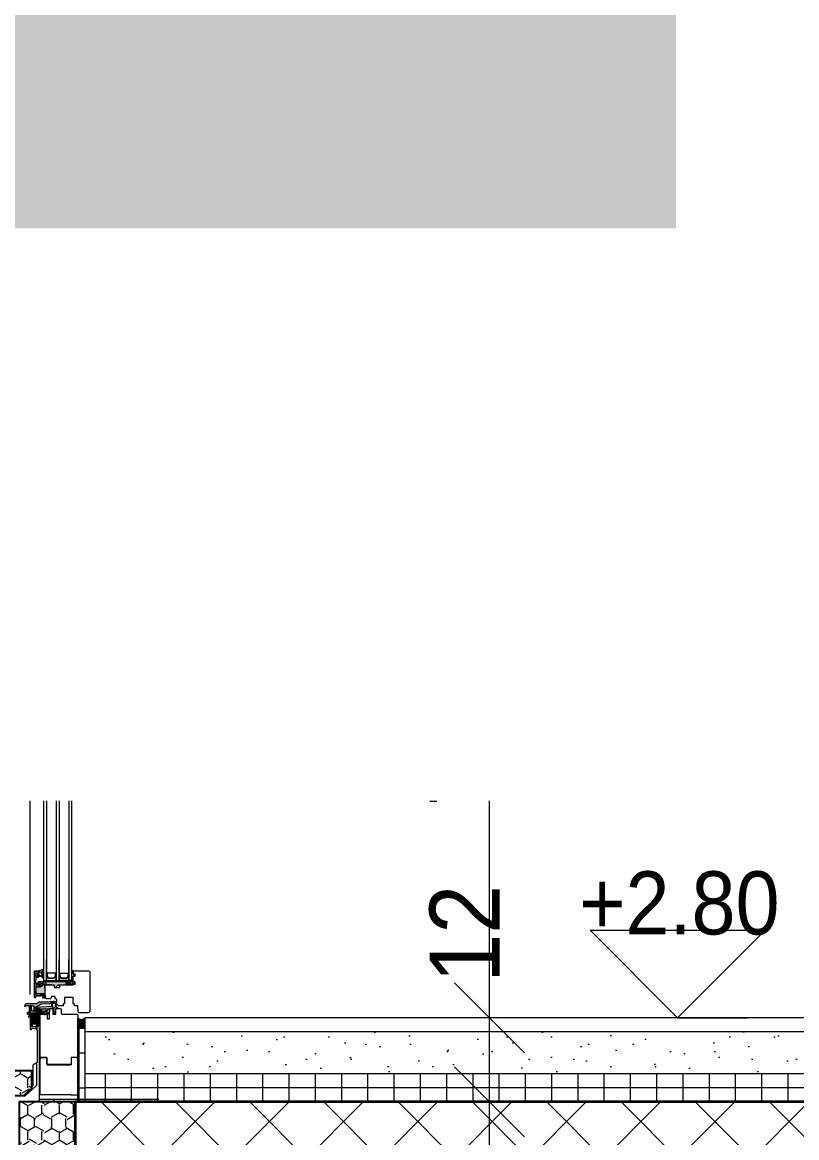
# Model space of a CAD drawing. Header units: metres. Extents: x -0.64 to 0.89, y -0.01 to 0.61.
# Drawn here: x 0.38445 to 0.40657, y 0.26042 to 0.29227 of the extents above; entities that cross this region are included whole.
import ezdxf
from ezdxf.xclip import XClip

# ---------------------------------------------------------------- set-up
doc = ezdxf.new("R2010")
doc.units = ezdxf.units.M
doc.header["$MEASUREMENT"] = 0
doc.header["$XCLIPFRAME"] = 0
doc.linetypes.add('Strichlinie', pattern=[0.0015, 0.001, -0.0005])
for name, color, linetype in [('011_Stift 1.Grau', 7, 'Continuous'), ('011_Stift 1.Grau Neu', 7, 'Continuous'), ('013 Fenster', 7, 'Continuous'), ('015 Innenwände', 7, 'Continuous'), ('015 Innenwände Bauteilschraffuren', 7, 'Continuous'), ('015 Innenwände Schichttrennlinien', 7, 'Continuous'), ('030 Bodenaufbauten', 7, 'Continuous'), ('030 Bodenaufbauten Bauteilschraffuren', 7, 'Continuous'), ('030 Bodenaufbauten Schichttrennlinien', 7, 'Continuous'), ('035 Decken Bauteilschraffuren', 7, 'Continuous'), ('035 Decken Schichttrennlinien', 7, 'Continuous'), ('120 Bemassungen Detail', 7, 'Continuous'), ('255 Plangrafiken', 7, 'Continuous'), ('255 Plangrafiken Bauteilschraffuren', 7, 'Continuous'), ('915 Layout Zeichnungen Neu', 7, 'Continuous')]:
    doc.layers.add(name, color=color, linetype=linetype)
doc.styles.add('ERSTELLTER_STIL_5', font='Arial.ttf', dxfattribs={"width": 0.9})
doc.linetypes.add('Bitumen - 1-Lag. 1_5', pattern='A,0,[6,51.6.4.1 Schutzraum1.Shx,S=1.5873e-05,R=0,X=0,Y=0],-0.002,0', length=0.002)
doc.linetypes.add('Bitumen - 1-Lag. 3cm', pattern='A,0,[5,51.6.4.1 Schutzraum1.Shx,S=7.93651e-06,R=0,X=0,Y=0],-0.001,0', length=0.001)
doc.linetypes.add('Bitumen - 2-Lag Details', pattern='A,0,[7,51.6.4.1 Schutzraum1.Shx,S=2.38095e-05,R=0,X=0,Y=0],-0.003,0', length=0.003)
pattern_1 = [(90, (-2.9707891, 0.2078478), (-0.0004330127, 0), [0.00025, -0.0005]), (90, (-2.9710056, 0.2082228), (-0.0004330127, 0), [0.00025, -0.0005]), (150, (-2.9707891, 0.2080978), (0.00021650635, 0.000375), [0.00025, -0.0005]), (150, (-2.9712221, 0.2080978), (0.00021650635, 0.000375), [0.00025, -0.0005]), (210, (-2.9707891, 0.2078478), (-0.00021650635, 0.000375), [0.00025, -0.0005]), (210, (-2.9712221, 0.2078478), (-0.00021650635, 0.000375), [0.00025, -0.0005])]
pattern_2 = [(90, (0.8045716, 0.2082478), (-0.00075, 0), [])]

# ---------------------------------------------------------------- blocks, each defined once
blk = doc.blocks.new('Zeichnung_3_2', base_point=(-2.970789, 0.207848))
at = {"layer": '011_Stift 1.Grau Neu', "linetype": 'Continuous', "lineweight": 13}
blk.add_hatch(color=7, dxfattribs=at).paths.add_polyline_path([(0.385678, 0.26487), (0.385678, 0.264791), (0.385838, 0.264791), (0.385838, 0.26487)])
h = blk.add_hatch(color=7, dxfattribs=at)
h.paths.add_polyline_path([(0.384834, 0.264136, 0.391194), (0.384811, 0.264111), (0.384812, 0.264045), (0.384831, 0.26404), (0.384838, 0.264055, 0.229375), (0.384839, 0.264081), (0.384832, 0.264097), (0.384841, 0.264111), (0.384905, 0.264111), (0.384919, 0.264113), (0.384935, 0.264117), (0.384947, 0.264109), (0.384948, 0.264076), (0.384933, 0.264071), (0.384928, 0.264062), (0.384941, 0.26404), (0.384958, 0.26404), (0.384977, 0.264073, -0.249304), (0.385001, 0.264089), (0.385217, 0.264101), (0.385233, 0.264117), (0.38525, 0.264114), (0.385304, 0.264111, -0.34827), (0.385336, 0.264091), (0.385351, 0.264061), (0.385353, 0.26405), (0.385333, 0.264053), (0.385326, 0.26404), (0.385355, 0.264022), (0.385355, 0.264001), (0.385332, 0.264013), (0.385324, 0.264002), (0.385358, 0.263969), (0.385391, 0.263969), (0.385402, 0.263982), (0.385402, 0.264092, -0.505896), (0.385425, 0.264114), (0.385442, 0.264111), (0.385472, 0.264111), (0.385463, 0.264129), (0.385437, 0.264137), (0.385424, 0.264149, -0.126927), (0.385413, 0.264232, 0.033684), (0.385417, 0.26421), (0.385429, 0.264202), (0.385437, 0.264214, -0.122199), (0.385436, 0.264297), (0.38543, 0.264309), (0.385295, 0.264269, 0.388691), (0.38528, 0.264246), (0.385296, 0.26417), (0.385291, 0.264157), (0.385276, 0.264166)])
h.paths.add_polyline_path([(0.385299, 0.264245), (0.385314, 0.26425), (0.385363, 0.264263), (0.385401, 0.264285), (0.385409, 0.264261), (0.3854, 0.26425, 0.083859), (0.385392, 0.264195, -0.121909), (0.385386, 0.264162), (0.385374, 0.264137, -0.76552), (0.385324, 0.264146), (0.385307, 0.264234)], flags=0)
at = {"layer": '013 Fenster', "linetype": 'Continuous', "lineweight": 0, "true_color": 0x2f2f2f}
blk.add_hatch(color=250, dxfattribs=at).paths.add_polyline_path([(0.386238, 0.263547), (0.386238, 0.263847, -0.458486), (0.386038, 0.263847), (0.386038, 0.263547)])
at = {"layer": '015 Innenwände Bauteilschraffuren', "linetype": 'Continuous', "lineweight": 0, "true_color": 0x000000}
h = blk.add_hatch(dxfattribs=at)
h.set_pattern_fill('Dämmstoff__Polystyrol_XP_F0', color=18, style=0, pattern_type=2)
h.set_pattern_definition(pattern_1)
h.paths.add_polyline_path([(0.380658, 0.262343), (0.380658, 0.261577), (0.384493, 0.261632), (0.384707, 0.26183), (0.384707, 0.262343)])
h = blk.add_hatch(dxfattribs=at)
h.set_pattern_fill('Dämmstoff__Polystyrol_XP_F0', color=18, style=0, pattern_type=2)
h.set_pattern_definition(pattern_1)
h.paths.add_polyline_path([(0.384358, 0.256647), (0.385958, 0.256647), (0.385958, 0.261448), (0.384358, 0.261448)])
at = {"layer": '030 Bodenaufbauten Bauteilschraffuren', "linetype": 'Continuous', "lineweight": 0, "true_color": 0x000000}
h = blk.add_hatch(dxfattribs=at)
h.set_pattern_fill('Unterlagsboden_0002', color=18, style=0, pattern_type=2)
h.set_pattern_definition([(45, (-2.9707891, 0.2098478), (-0.0006363961, 0.0006363961), [0, -0.0006, 0, -0.0009]), (110, (-2.9687891, 0.2098478), (0.00084572336, 0.00030781813), [0, -0.00044, 0, -0.00076])])
h.paths.add_polyline_path([(0.427551, 0.263448), (0.386238, 0.263448), (0.386238, 0.262248), (0.427551, 0.262248)])
h = blk.add_hatch(dxfattribs=at)
h.set_pattern_fill('Dämmstoff__allgemein_ver_32', color=18, style=0, pattern_type=2)
h.set_pattern_definition(pattern_2)
h.paths.add_polyline_path([(0.427551, 0.262248), (0.386238, 0.262248), (0.386238, 0.261848), (0.427551, 0.261848)])
h = blk.add_hatch(dxfattribs=at)
h.set_pattern_fill('Dämmstoff__allgemein_ver_32', color=18, style=0, pattern_type=2)
h.set_pattern_definition(pattern_2)
h.paths.add_polyline_path([(0.427551, 0.261848), (0.386238, 0.261848), (0.386558, 0.261448), (0.427551, 0.261448)])
at = {"layer": '035 Decken Bauteilschraffuren', "linetype": 'Continuous', "lineweight": 0, "true_color": 0x000000}
h = blk.add_hatch(dxfattribs=at)
h.set_pattern_fill('Beton_0002', color=18, style=0, pattern_type=2)
h.set_pattern_definition([(45, (-2.9707891, 0.2078478), (-0.0010606602, 0.0010606602), []), (135, (-2.9707891, 0.2078478), (0.0010606602, 0.0010606602), [])])
h.paths.add_polyline_path([(0.385958, 0.261443), (0.385958, 0.257047), (0.385958, 0.256647), (0.386558, 0.256647), (0.427551, 0.256648), (0.427551, 0.261447)])
at = {"layer": '255 Plangrafiken Bauteilschraffuren', "linetype": 'Continuous', "lineweight": 13}
h = blk.add_hatch(dxfattribs=at)
h.set_pattern_fill('Dämmung_H_1_mm_0002', style=0, pattern_type=2)
h.set_pattern_definition([(0, (-2.9707891, 0.2078478), (0, 0.001), [])])
h.paths.add_polyline_path([(0.386038, 0.263547), (0.386038, 0.261448), (0.386238, 0.261448), (0.386238, 0.263547)])
at = {"layer": '915 Layout Zeichnungen Neu', "linetype": 'Continuous', "lineweight": 13, "true_color": 0x9f9f9f}
for points in [[(0.384831, 0.264749), (0.384834, 0.264775), (0.384978, 0.264779), (0.384982, 0.264753), (0.385028, 0.264772, 0.767327), (0.385017, 0.264811), (0.384902, 0.264811), (0.384898, 0.264837), (0.384878, 0.264841), (0.384874, 0.264815), (0.384832, 0.264811), (0.384828, 0.265015), (0.38487, 0.265019), (0.384874, 0.264993), (0.384894, 0.264989), (0.384898, 0.265015), (0.384918, 0.265019, 0.414214), (0.384938, 0.265039), (0.384938, 0.265059), (0.384929, 0.26507), (0.384918, 0.265067), (0.384918, 0.265047), (0.384832, 0.265043), (0.384828, 0.265161), (0.384914, 0.265165), (0.384918, 0.265135), (0.384929, 0.265132), (0.384937, 0.26514), (0.384938, 0.265187), (0.384802, 0.265191), (0.384798, 0.264421), (0.384808, 0.264411), (0.38482, 0.264411), (0.384824, 0.264459), (0.384976, 0.264463), (0.385044, 0.264467), (0.384988, 0.264508), (0.384982, 0.264493), (0.384838, 0.264489), (0.384834, 0.264515), (0.384828, 0.264745)], [(0.385398, 0.264715), (0.385474, 0.264791), (0.385878, 0.264791), (0.385878, 0.264821), (0.385954, 0.264821), (0.385941, 0.264871), (0.384898, 0.264871), (0.384898, 0.264856), (0.38504, 0.264831), (0.38504, 0.264768), (0.384958, 0.264721), (0.384838, 0.264721), (0.384838, 0.264541), (0.385098, 0.264541), (0.385098, 0.264601), (0.385088, 0.264801), (0.385288, 0.264801), (0.385288, 0.264791), (0.385358, 0.264791), (0.385358, 0.264765), (0.385358, 0.264753), (0.385358, 0.264741), (0.385358, 0.264715)], [(0.384958, 0.264721), (0.385005, 0.264748), (0.38498, 0.264748), (0.38498, 0.264772), (0.38495, 0.264772), (0.3849, 0.264744), (0.3849, 0.264721)], [(0.38504, 0.264468), (0.38504, 0.264451), (0.385069, 0.264451), (0.385069, 0.264433), (0.38504, 0.264433), (0.38504, 0.264408), (0.3851, 0.264408), (0.3851, 0.264506), (0.38504, 0.264541), (0.3849, 0.264541), (0.38498, 0.264532), (0.38498, 0.264503)], [(0.384519, 0.264215), (0.384514, 0.264175), (0.384546, 0.264171), (0.38455, 0.264189), (0.384566, 0.2642), (0.384642, 0.264201), (0.384646, 0.264), (0.384612, 0.263996, 0.414214), (0.384584, 0.263968), (0.384584, 0.263955), (0.384602, 0.263944), (0.384608, 0.263968), (0.384642, 0.263972), (0.384646, 0.263907), (0.384636, 0.263897), (0.384624, 0.263897), (0.38462, 0.263871), (0.384636, 0.263867, 0.414214), (0.384676, 0.263907), (0.384676, 0.264175), (0.384684, 0.264186), (0.384776, 0.264185), (0.38478, 0.264039), (0.384806, 0.264035), (0.38481, 0.264118, -0.267949), (0.38483, 0.264153), (0.384987, 0.264243), (0.385006, 0.264249), (0.385235, 0.264257), (0.385361, 0.26429), (0.385364, 0.264307), (0.385327, 0.26431), (0.385317, 0.264301), (0.385303, 0.264308), (0.38529, 0.2643), (0.385277, 0.264307), (0.385264, 0.264299), (0.38525, 0.264306), (0.385237, 0.264298), (0.385224, 0.264305), (0.385211, 0.264297), (0.385197, 0.264304), (0.385184, 0.264296), (0.38517, 0.264303), (0.385157, 0.264295), (0.385144, 0.264302), (0.385131, 0.264294), (0.385117, 0.264301), (0.385104, 0.264293), (0.385091, 0.2643), (0.385077, 0.264292), (0.385064, 0.2643), (0.385051, 0.264291), (0.385037, 0.264299), (0.385024, 0.26429), (0.385011, 0.264298), (0.384998, 0.26429), (0.384984, 0.264297), (0.384971, 0.264289), (0.384957, 0.264296), (0.384922, 0.264296), (0.384865, 0.264242), (0.384567, 0.264241)], [(0.384678, 0.264185), (0.384678, 0.263515), (0.38471, 0.263511), (0.384714, 0.263545), (0.384838, 0.263549), (0.384842, 0.263515), (0.384874, 0.263511), (0.384878, 0.263645), (0.384868, 0.263655), (0.384846, 0.263655), (0.384842, 0.263589), (0.384718, 0.263585), (0.384714, 0.263991), (0.384838, 0.263995), (0.384842, 0.263919), (0.384868, 0.263915), (0.384878, 0.263925), (0.384878, 0.264071), (0.384944, 0.264075), (0.384948, 0.264105), (0.384872, 0.264111, 0.414214), (0.384842, 0.264081), (0.384842, 0.264035), (0.384718, 0.264031), (0.384714, 0.264185)], [(0.38488, 0.263785), (0.384958, 0.263785), (0.384958, 0.263941), (0.384968, 0.263951), (0.385001, 0.263951), (0.385001, 0.264027), (0.384997, 0.264042), (0.384988, 0.264035), (0.384976, 0.264033), (0.384966, 0.264031), (0.384956, 0.264028), (0.384945, 0.264022), (0.384934, 0.264016), (0.384924, 0.26401), (0.384915, 0.264002), (0.384883, 0.26397)], [(0.38488, 0.263963), (0.384913, 0.264), (0.384922, 0.264008), (0.384931, 0.264015), (0.384942, 0.264021), (0.384953, 0.264026), (0.384901, 0.264027, 0.406484), (0.384881, 0.264008)], [(0.384736, 0.263955), (0.384736, 0.263785), (0.384842, 0.263785), (0.384842, 0.263955), (0.384832, 0.263965), (0.384746, 0.263965)], [(0.384842, 0.263694), (0.384842, 0.263785), (0.384736, 0.263785), (0.384736, 0.263694)], [(0.384842, 0.263885), (0.384848, 0.263919)], [(0.384842, 0.263785), (0.384848, 0.263885)], [(0.38488, 0.263785), (0.384842, 0.263785), (0.384842, 0.263685), (0.38488, 0.263685)], [(0.38488, 0.263885), (0.384848, 0.263885), (0.384848, 0.263785), (0.38488, 0.263785)], [(0.384958, 0.263785), (0.38488, 0.263785), (0.38488, 0.26361), (0.384886, 0.263601), (0.384924, 0.263601), (0.384924, 0.263621), (0.384958, 0.263621)], [(0.384832, 0.263671), (0.384842, 0.263681), (0.384842, 0.263694), (0.384736, 0.263694), (0.384736, 0.263681), (0.384746, 0.263671)]]:
    blk.add_hatch(color=253, dxfattribs=at).paths.add_polyline_path(points)
h = blk.add_hatch(color=253, dxfattribs=at)
h.paths.add_polyline_path([(0.384834, 0.264136, 0.391194), (0.384811, 0.264111), (0.384812, 0.264045), (0.384831, 0.26404), (0.384838, 0.264055, 0.229375), (0.384839, 0.264081), (0.384832, 0.264097), (0.384841, 0.264111), (0.384905, 0.264111), (0.384919, 0.264113), (0.384935, 0.264117), (0.384947, 0.264109), (0.384948, 0.264076), (0.384933, 0.264071), (0.384928, 0.264062), (0.384941, 0.26404), (0.384958, 0.26404), (0.384977, 0.264073, -0.249304), (0.385001, 0.264089), (0.385217, 0.264101), (0.385233, 0.264117), (0.38525, 0.264114), (0.385304, 0.264111, -0.34827), (0.385336, 0.264091), (0.385351, 0.264061), (0.385353, 0.26405), (0.385333, 0.264053), (0.385326, 0.26404), (0.385355, 0.264022), (0.385355, 0.264001), (0.385332, 0.264013), (0.385324, 0.264002), (0.385358, 0.263969), (0.385391, 0.263969), (0.385402, 0.263982), (0.385402, 0.264092, -0.505896), (0.385425, 0.264114), (0.385442, 0.264111), (0.385472, 0.264111), (0.385463, 0.264129), (0.385437, 0.264137), (0.385424, 0.264149, -0.126927), (0.385413, 0.264232, 0.033684), (0.385417, 0.26421), (0.385429, 0.264202), (0.385437, 0.264214, -0.122199), (0.385436, 0.264297), (0.38543, 0.264309), (0.385295, 0.264269, 0.388691), (0.38528, 0.264246), (0.385296, 0.26417), (0.385291, 0.264157), (0.385276, 0.264166)])
h.paths.add_polyline_path([(0.385299, 0.264245), (0.385314, 0.26425), (0.385363, 0.264263), (0.385401, 0.264285), (0.385409, 0.264261), (0.3854, 0.26425, 0.083859), (0.385392, 0.264195, -0.121909), (0.385386, 0.264162), (0.385374, 0.264137, -0.76552), (0.385324, 0.264146), (0.385307, 0.264234)], flags=0)
at = {"layer": '011_Stift 1.Grau', "color": 151, "linetype": 'Bitumen - 1-Lag. 1_5', "lineweight": 13, "ltscale": 1000, "flags": 128}
blk.add_lwpolyline([(0.384872, 0.263492), (0.384872, 0.262574), (0.384751, 0.262492), (0.384751, 0.261892)], dxfattribs=at)
at = {"layer": '011_Stift 1.Grau', "color": 7, "linetype": 'Bitumen - 1-Lag. 3cm', "lineweight": 13, "ltscale": 1000, "flags": 128}
for points in [[(0.38493, 0.26355), (0.38493, 0.261488)], [(0.386068, 0.26355), (0.386068, 0.261474)], [(0.384958, 0.261523), (0.388347, 0.261527)]]:
    blk.add_lwpolyline(points, dxfattribs=at)
at = {"layer": '011_Stift 1.Grau', "color": 7, "linetype": 'Bitumen - 2-Lag Details', "lineweight": 13, "ltscale": 1000, "flags": 128}
blk.add_lwpolyline([(0.384854, 0.26253), (0.384854, 0.261912), (0.38452, 0.261607), (0.34995, 0.261113), (0.316703, 0.261611), (0.316723, 0.262546)], dxfattribs=at)
at = {"layer": '011_Stift 1.Grau Neu', "color": 7, "linetype": 'Continuous', "lineweight": 13, "ltscale": 1000}
for p, q in [((0.384955, 0.264027), (0.384901, 0.264027)), ((0.385212, 0.264098), (0.385132, 0.264094)), ((0.385132, 0.264096), (0.385132, 0.264094)), ((0.385212, 0.2641), (0.385212, 0.264098)), ((0.384736, 0.263954), (0.384736, 0.263955)), ((0.384736, 0.263954), (0.384736, 0.263932)), ((0.384736, 0.263921), (0.384736, 0.263932)), ((0.384736, 0.263924), (0.384736, 0.263921)), ((0.384736, 0.263921), (0.384736, 0.263681)), ((0.384746, 0.263965), (0.384832, 0.263965)), ((0.384842, 0.263955), (0.384842, 0.263954)), ((0.384842, 0.263932), (0.384842, 0.263954)), ((0.384842, 0.263932), (0.384842, 0.263924)), ((0.384842, 0.263925), (0.384848, 0.263919)), ((0.384842, 0.263681), (0.384842, 0.263921)), ((0.384848, 0.263885), (0.384842, 0.263885)), ((0.384848, 0.263785), (0.384842, 0.263785)), ((0.384848, 0.263785), (0.384848, 0.263919)), ((0.38488, 0.263885), (0.384848, 0.263885)), ((0.38488, 0.263963), (0.384881, 0.264007)), ((0.384883, 0.26397), (0.384895, 0.263981)), ((0.384888, 0.263975), (0.384883, 0.26397)), ((0.384895, 0.263981), (0.384913, 0.264)), ((0.384842, 0.263694), (0.384736, 0.263694)), ((0.38488, 0.263685), (0.384842, 0.263685))]:
    blk.add_line(p, q, dxfattribs=at)
at = {"layer": '011_Stift 1.Grau Neu', "color": 7, "linetype": 'Strichlinie', "lineweight": 13, "ltscale": 1000}
for p, q in [((0.385157, 0.264056), (0.385001, 0.264029)), ((0.385138, 0.263951), (0.385138, 0.264029)), ((0.385053, 0.263951), (0.385045, 0.263997))]:
    blk.add_line(p, q, dxfattribs=at)
at = {"layer": '011_Stift 1.Grau Neu', "color": 7, "linetype": 'Continuous', "lineweight": 13, "ltscale": 1000, "flags": 128}
for points in [[(0.385058, 0.265511), (0.385058, 0.264911), (0.385138, 0.264911), (0.385138, 0.265511)], [(0.385418, 0.265511), (0.385418, 0.264911), (0.385498, 0.264911), (0.385498, 0.265511)], [(0.385858, 0.265511), (0.385858, 0.264911), (0.385778, 0.264911), (0.385778, 0.265511)], [(0.3849, 0.264721), (0.3849, 0.264744), (0.38495, 0.264772), (0.38498, 0.264772), (0.38498, 0.264748), (0.385005, 0.264748)], [(0.38504, 0.264541), (0.3851, 0.264506), (0.3851, 0.264408), (0.38504, 0.264408), (0.38504, 0.264433), (0.385069, 0.264433), (0.385069, 0.264451), (0.38504, 0.264451), (0.38504, 0.264468), (0.38498, 0.264503), (0.38498, 0.264532), (0.3849, 0.264532)], [(0.38498, 0.264034), (0.384969, 0.264032), (0.384959, 0.264029), (0.384947, 0.264024), (0.384936, 0.264018), (0.384926, 0.264011), (0.384917, 0.264004)], [(0.385001, 0.264054), (0.384998, 0.264044), (0.384991, 0.264036)], [(0.385223, 0.263969), (0.385232, 0.26409)], [(0.38488, 0.263963), (0.38488, 0.26361), (0.384886, 0.263601), (0.384924, 0.263601), (0.384924, 0.263621), (0.384958, 0.263621), (0.384958, 0.263785), (0.384958, 0.263941), (0.384968, 0.263951), (0.384981, 0.263951), (0.385001, 0.263951)], [(0.385158, 0.261648), (0.384958, 0.261648), (0.384958, 0.262671), (0.384998, 0.262711), (0.385148, 0.262711), (0.385148, 0.262501)], [(0.385158, 0.262501), (0.385838, 0.262501)], [(0.385838, 0.261648), (0.386038, 0.261648), (0.386038, 0.262671), (0.385998, 0.262711), (0.385848, 0.262711), (0.385848, 0.262501), (0.385838, 0.262501)], [(0.385838, 0.261648), (0.385158, 0.261648)]]:
    blk.add_lwpolyline(points, dxfattribs=at)
for points in [[(0.384831, 0.264749), (0.384828, 0.264523), (0.384834, 0.264493), (0.384978, 0.264489), (0.384982, 0.264505), (0.385046, 0.264474), (0.384984, 0.264467), (0.384828, 0.264463), (0.384824, 0.264415), (0.384808, 0.264411), (0.384798, 0.264421), (0.384798, 0.265187), (0.384934, 0.265191), (0.384938, 0.265143), (0.384929, 0.265132), (0.384918, 0.265135), (0.384918, 0.265161), (0.384832, 0.265165), (0.384828, 0.265047), (0.384914, 0.265043), (0.384918, 0.265067), (0.384929, 0.26507), (0.384937, 0.265062), (0.384938, 0.265039, -0.414214), (0.384918, 0.265019), (0.384902, 0.265019), (0.384898, 0.264993), (0.384878, 0.264989), (0.384874, 0.265015), (0.384832, 0.265019), (0.384828, 0.264815), (0.38487, 0.264811), (0.384874, 0.264837), (0.384894, 0.264841), (0.384898, 0.264815), (0.385017, 0.264811, -0.767327), (0.385028, 0.264772), (0.384988, 0.26475), (0.384982, 0.264775), (0.384838, 0.264779), (0.384834, 0.264753)], [(0.385016, 0.265, 0.815037), (0.385055, 0.265002, 0.044548), (0.385058, 0.265038), (0.385057, 0.265068), (0.385041, 0.265068), (0.385036, 0.26501, 0.130359), (0.385018, 0.265059), (0.385022, 0.265076, 0.158309), (0.385046, 0.265101, 0.11213), (0.385058, 0.265152), (0.385058, 0.265207), (0.385042, 0.265207, -0.247245), (0.385023, 0.265164, 0.276719), (0.385037, 0.265186), (0.385041, 0.2652), (0.385034, 0.265212, 0.12168), (0.38494, 0.265192), (0.384938, 0.265153), (0.384941, 0.265142), (0.384936, 0.265133), (0.384915, 0.265133), (0.384904, 0.265143, 0.198438), (0.384876, 0.265106), (0.384876, 0.265096, 0.198438), (0.384904, 0.26506), (0.384915, 0.265069), (0.384933, 0.265069), (0.384941, 0.26506), (0.384936, 0.265019, 0.262637), (0.384966, 0.265031), (0.384978, 0.265062, -0.110523)], [(0.384928, 0.265105, 0.181524), (0.384902, 0.265117, 0.333333), (0.384894, 0.265089, 0.181524), (0.384928, 0.265097)], [(0.385025, 0.265109), (0.385029, 0.265124, 0.640157), (0.385011, 0.265136), (0.385005, 0.265146), (0.38501, 0.265156), (0.384995, 0.265169, 0.387549), (0.384985, 0.265113, 0.155945), (0.385, 0.2651, 0.390544)], [(0.386378, 0.264041, -0.414214), (0.386328, 0.263991), (0.386071, 0.263991, -0.41166), (0.386041, 0.264021), (0.386038, 0.264191), (0.385941, 0.264191), (0.385941, 0.264241), (0.385911, 0.264241), (0.385901, 0.264251), (0.385901, 0.264427), (0.385798, 0.264427), (0.385778, 0.264447), (0.385758, 0.264427), (0.385655, 0.264427), (0.385655, 0.264251), (0.385645, 0.264241), (0.385615, 0.264241), (0.385615, 0.264191), (0.385479, 0.264191, -0.41166), (0.385439, 0.264231), (0.385438, 0.264351, 0.41166), (0.385398, 0.264391), (0.385382, 0.264451), (0.38528, 0.264451), (0.38526, 0.264398), (0.385251, 0.264391), (0.385138, 0.264391, -0.414213), (0.385098, 0.264431), (0.385098, 0.264771), (0.385118, 0.264791), (0.385338, 0.264791, -0.414214), (0.385358, 0.264771), (0.385358, 0.264711), (0.385518, 0.264711), (0.385518, 0.264771, -0.414214), (0.385538, 0.264791), (0.385898, 0.264791), (0.385898, 0.264811), (0.385958, 0.264811), (0.385958, 0.264871), (0.385899, 0.264871), (0.3859, 0.265031), (0.385958, 0.265031), (0.385958, 0.265091), (0.385901, 0.265091), (0.385901, 0.265174), (0.385918, 0.265191), (0.385958, 0.265191), (0.386341, 0.265191, -0.339454), (0.386378, 0.265143)], [(0.384675, 0.264177), (0.384684, 0.264186), (0.384776, 0.264185), (0.38478, 0.264039), (0.384806, 0.264035), (0.38481, 0.264118, -0.267949), (0.38483, 0.264153), (0.384987, 0.264243), (0.385006, 0.264249), (0.385235, 0.264257), (0.385361, 0.26429), (0.385364, 0.264307), (0.385327, 0.26431), (0.385317, 0.264301), (0.385303, 0.264308), (0.38529, 0.2643), (0.385277, 0.264307), (0.385264, 0.264299), (0.38525, 0.264306), (0.385237, 0.264298), (0.385224, 0.264305), (0.385211, 0.264297), (0.385197, 0.264304), (0.385184, 0.264296), (0.38517, 0.264303), (0.385157, 0.264295), (0.385144, 0.264302), (0.385131, 0.264294), (0.385117, 0.264301), (0.385104, 0.264293), (0.385091, 0.2643), (0.385077, 0.264292), (0.385064, 0.2643), (0.385051, 0.264291), (0.385037, 0.264299), (0.385024, 0.26429), (0.385011, 0.264298), (0.384998, 0.26429), (0.384984, 0.264297), (0.384971, 0.264289), (0.384957, 0.264296), (0.384922, 0.264296), (0.384865, 0.264242), (0.384567, 0.264241), (0.384519, 0.264215), (0.384514, 0.264175), (0.384546, 0.264171), (0.38455, 0.264189), (0.384566, 0.2642), (0.384642, 0.264201), (0.384646, 0.264), (0.384612, 0.263996, 0.414214), (0.384584, 0.263968), (0.384584, 0.263955), (0.384602, 0.263944), (0.384608, 0.263968), (0.384642, 0.263972), (0.384646, 0.263939), (0.384646, 0.263907), (0.384636, 0.263897), (0.384624, 0.263897), (0.38462, 0.263871), (0.384636, 0.263867, 0.414214), (0.384676, 0.263907), (0.384676, 0.264175)], [(0.384678, 0.264185), (0.384678, 0.263515), (0.38471, 0.263511), (0.384714, 0.263545), (0.384838, 0.263549), (0.384842, 0.263515), (0.384874, 0.263511), (0.384878, 0.263645), (0.384868, 0.263655), (0.384846, 0.263655), (0.384842, 0.263589), (0.384718, 0.263585), (0.384714, 0.263991), (0.384838, 0.263995), (0.384842, 0.263919), (0.384868, 0.263915), (0.384878, 0.263925), (0.384878, 0.264071), (0.384944, 0.264075), (0.384948, 0.264105), (0.384872, 0.264111, 0.414214), (0.384842, 0.264081), (0.384842, 0.264035), (0.384718, 0.264031), (0.384714, 0.264185)], [(0.38525, 0.264114), (0.385304, 0.264111, -0.34827), (0.385336, 0.264091), (0.385351, 0.264061), (0.385353, 0.26405), (0.385333, 0.264053), (0.385326, 0.26404), (0.385355, 0.264022), (0.385355, 0.264001), (0.385332, 0.264013), (0.385324, 0.264002), (0.385358, 0.263969), (0.385391, 0.263969), (0.385402, 0.263982), (0.385402, 0.264092, -0.505896), (0.385425, 0.264114), (0.385442, 0.264111), (0.385472, 0.264111), (0.385463, 0.264129), (0.385437, 0.264137), (0.385424, 0.264149, -0.126927), (0.385413, 0.264232, 0.033684), (0.385417, 0.26421), (0.385429, 0.264202), (0.385437, 0.264214, -0.122199), (0.385436, 0.264297), (0.38543, 0.264309), (0.385295, 0.264269, 0.388691), (0.38528, 0.264246), (0.385296, 0.26417), (0.385291, 0.264157), (0.385276, 0.264166), (0.384834, 0.264136, 0.391194), (0.384811, 0.264111), (0.384812, 0.264045), (0.384831, 0.26404), (0.384838, 0.264055, 0.229375), (0.384839, 0.264081), (0.384832, 0.264097), (0.384841, 0.264111), (0.384905, 0.264111), (0.384919, 0.264113), (0.384935, 0.264117), (0.384947, 0.264109), (0.384948, 0.264076), (0.384933, 0.264071), (0.384928, 0.264062), (0.384941, 0.26404), (0.384958, 0.26404), (0.384977, 0.264073, -0.249304), (0.385001, 0.264089), (0.385217, 0.264101), (0.385233, 0.264117)], [(0.384958, 0.262761), (0.384958, 0.263931), (0.384978, 0.263951), (0.385078, 0.263951), (0.385098, 0.263931), (0.385118, 0.263951), (0.385148, 0.263951), (0.385158, 0.263941), (0.385158, 0.263821), (0.385228, 0.263821), (0.385228, 0.263951), (0.385233, 0.264091, -0.41166), (0.385253, 0.264111), (0.385302, 0.264111, -0.414214), (0.385322, 0.264091), (0.385322, 0.263951), (0.385402, 0.263951), (0.385402, 0.264091, -0.414214), (0.385422, 0.264111), (0.385527, 0.264111, -0.411594), (0.385557, 0.264081), (0.385558, 0.263991, 0.411596), (0.385598, 0.263951), (0.386008, 0.263951, -0.414214), (0.386038, 0.263921), (0.386038, 0.262761, -0.414214), (0.385988, 0.262711), (0.385846, 0.262711), (0.385846, 0.262531), (0.385826, 0.262511), (0.38517, 0.262511), (0.38515, 0.262531), (0.38515, 0.262711), (0.385008, 0.262711, -0.414214)], [(0.385392, 0.264195, -0.121909), (0.385386, 0.264162), (0.385374, 0.264137, -0.76552), (0.385324, 0.264146), (0.385307, 0.264234), (0.385299, 0.264245), (0.385314, 0.26425), (0.385363, 0.264263), (0.385401, 0.264285), (0.385409, 0.264261), (0.3854, 0.26425, 0.083859)]]:
    blk.add_lwpolyline(points, format="xyb", close=True, dxfattribs=at)
for points in [[(0.385398, 0.265121), (0.385398, 0.265021), (0.385358, 0.264981), (0.385198, 0.264981), (0.385158, 0.265021), (0.385158, 0.265121), (0.385138, 0.265121), (0.385138, 0.264911), (0.385418, 0.264911), (0.385418, 0.265121)], [(0.385398, 0.265121), (0.385158, 0.265121), (0.385158, 0.265021), (0.385198, 0.264981), (0.385358, 0.264981), (0.385398, 0.265021)], [(0.385518, 0.265121), (0.385518, 0.265021), (0.385558, 0.264981), (0.385718, 0.264981), (0.385758, 0.265021), (0.385758, 0.265121), (0.385778, 0.265121), (0.385778, 0.264911), (0.385498, 0.264911), (0.385498, 0.265121)], [(0.385518, 0.265121), (0.385758, 0.265121), (0.385758, 0.265021), (0.385718, 0.264981), (0.385558, 0.264981), (0.385518, 0.265021)], [(0.385863, 0.265041), (0.385863, 0.265059), (0.385863, 0.265076), (0.385863, 0.265093), (0.385863, 0.265111), (0.385863, 0.265128), (0.385863, 0.265145), (0.385863, 0.265163), (0.385863, 0.26518), (0.385862, 0.265191), (0.385858, 0.265212), (0.385879, 0.265201), (0.385903, 0.265195), (0.385899, 0.265183), (0.385898, 0.265094), (0.385909, 0.265089), (0.385923, 0.265089), (0.385936, 0.26509), (0.385943, 0.265082), (0.385948, 0.265071), (0.385948, 0.265058), (0.385939, 0.265041), (0.385923, 0.265031), (0.385914, 0.265043), (0.385902, 0.265047), (0.385898, 0.265013), (0.385881, 0.265006), (0.385861, 0.265026)], [(0.385398, 0.264715), (0.385474, 0.264791), (0.385878, 0.264791), (0.385878, 0.264821), (0.385954, 0.264821), (0.385941, 0.264871), (0.384898, 0.264871), (0.384898, 0.264856), (0.38504, 0.264831), (0.38504, 0.264768), (0.384958, 0.264721), (0.384838, 0.264721), (0.384838, 0.264541), (0.385098, 0.264541), (0.385098, 0.264601), (0.385088, 0.264801), (0.385288, 0.264801), (0.385288, 0.264791), (0.385358, 0.264791), (0.385358, 0.264765), (0.385358, 0.264753), (0.385358, 0.264741), (0.385358, 0.264715)], [(0.385878, 0.264911), (0.385878, 0.264791), (0.385838, 0.264791), (0.385838, 0.26487), (0.385118, 0.26487), (0.385118, 0.264791), (0.385078, 0.264791), (0.385078, 0.264911)], [(0.385223, 0.26409), (0.385212, 0.2641), (0.385001, 0.264089), (0.385001, 0.263951), (0.385173, 0.263951), (0.385223, 0.263969), (0.385223, 0.26409)], [(0.385016, 0.263951), (0.385016, 0.263981), (0.385076, 0.263981), (0.385076, 0.263951)], [(0.385126, 0.263951), (0.385126, 0.264001), (0.385186, 0.264001), (0.385186, 0.263956), (0.385173, 0.263951)], [(0.384736, 0.263587), (0.384736, 0.263681), (0.384746, 0.263671), (0.384832, 0.263671), (0.384842, 0.263681), (0.384842, 0.263587)]]:
    blk.add_lwpolyline(points, close=True, dxfattribs=at)
at = {"layer": '011_Stift 1.Grau Neu', "color": 7, "linetype": 'Strichlinie', "lineweight": 13, "ltscale": 1000, "flags": 128}
blk.add_lwpolyline([(0.38515, 0.264097), (0.385157, 0.264056), (0.385138, 0.264029), (0.385087, 0.264004), (0.385045, 0.263997), (0.385001, 0.264027), (0.384997, 0.264042)], dxfattribs=at)
at = {"layer": '011_Stift 1.Grau Neu', "color": 7, "linetype": 'Continuous', "lineweight": 13, "ltscale": 1000}
for centre, radius, start, end in [((0.384901, 0.264007), 0.00002, 90, 179), ((0.384746, 0.263955), 0.00001, 90, 180), ((0.384832, 0.263955), 0.00001, 0, 90), ((0.38489, 0.263963), 0.00001, 135, 180)]:
    blk.add_arc(centre, radius, start, end, dxfattribs=at)
blk.add_point((0.384842, 0.263924), dxfattribs=at)
at = {"layer": '013 Fenster', "color": 7, "linetype": 'Continuous', "lineweight": 13, "ltscale": 1000, "flags": 128}
blk.add_lwpolyline([(0.386238, 0.263547), (0.386038, 0.263547), (0.386038, 0.263847, 0.458486), (0.386238, 0.263847)], format="xyb", close=True, dxfattribs=at)
at = {"layer": '015 Innenwände', "color": 7, "linetype": 'Continuous', "lineweight": 25, "ltscale": 1000, "flags": 128}
for points in [[(0.380658, 0.262343), (0.384707, 0.262343), (0.384707, 0.26183), (0.384493, 0.261632), (0.380658, 0.261577)], [(0.384358, 0.256647), (0.385958, 0.256647), (0.385958, 0.261448), (0.384358, 0.261448)]]:
    blk.add_lwpolyline(points, close=True, dxfattribs=at)
at = {"layer": '015 Innenwände Schichttrennlinien', "color": 7, "linetype": 'Continuous', "lineweight": 35, "ltscale": 1000}
blk.add_line((0.385958, 0.261448), (0.385958, 0.256647), dxfattribs=at)
at = {"layer": '030 Bodenaufbauten', "color": 7, "linetype": 'Continuous', "lineweight": 20, "ltscale": 1000}
blk.add_line((0.427551, 0.263848), (0.386238, 0.263848), dxfattribs=at)
at = {"layer": '030 Bodenaufbauten Schichttrennlinien', "color": 7, "linetype": 'Continuous', "lineweight": 13, "ltscale": 1000}
for p, q in [((0.427551, 0.263448), (0.386238, 0.263448)), ((0.427551, 0.262248), (0.386238, 0.262248)), ((0.427551, 0.261848), (0.386238, 0.261848))]:
    blk.add_line(p, q, dxfattribs=at)
at = {"layer": '035 Decken Schichttrennlinien', "color": 7, "linetype": 'Continuous', "lineweight": 35, "ltscale": 1000, "flags": 128}
blk.add_lwpolyline([(0.427551, 0.261448), (0.385958, 0.261448)], dxfattribs=at)
at = {"layer": '120 Bemassungen Detail', "color": 7, "linetype": 'Continuous', "lineweight": 13, "ltscale": 1000}
for p, q in [((0.397794, 0.263848), (0.397794, 0.270043)), ((0.403164, 0.263848), (0.400664, 0.266348)), ((0.400664, 0.266348), (0.405664, 0.266348)), ((0.405664, 0.266348), (0.403164, 0.263848)), ((0.396794, 0.264848), (0.398794, 0.262848)), ((0.399794, 0.263848), (0.395919, 0.263848)), ((0.397794, 0.261448), (0.397794, 0.263848)), ((0.403164, 0.263848), (0.401289, 0.263848)), ((0.403164, 0.263848), (0.405164, 0.263848)), ((0.396794, 0.262448), (0.398794, 0.260448)), ((0.399669, 0.261448), (0.395794, 0.261448)), ((0.397794, 0.256647), (0.397794, 0.261448))]:
    blk.add_line(p, q, dxfattribs=at)
at = {"layer": '255 Plangrafiken', "color": 7, "linetype": 'Continuous', "lineweight": 13, "ltscale": 1000, "flags": 128}
blk.add_lwpolyline([(0.386038, 0.263547), (0.386238, 0.263547), (0.386238, 0.261448), (0.386038, 0.261448)], close=True, dxfattribs=at)
at = {"layer": '915 Layout Zeichnungen Neu', "color": 253, "linetype": 'Continuous', "lineweight": 13, "ltscale": 1000, "true_color": 0x9f9f9f}
blk.add_line((0.384678, 0.264511), (0.384678, 0.270043), dxfattribs=at)
at = {"layer": '915 Layout Zeichnungen Neu', "color": 7, "linetype": 'Continuous', "lineweight": 13, "ltscale": 1000, "flags": 128}
for points in [[(0.385058, 0.270043), (0.385058, 0.264911)], [(0.385138, 0.270043), (0.385138, 0.264911)], [(0.385418, 0.270043), (0.385418, 0.264911)], [(0.385498, 0.270043), (0.385498, 0.264911)], [(0.385778, 0.270043), (0.385778, 0.264911)], [(0.385858, 0.270043), (0.385858, 0.264911)]]:
    blk.add_lwpolyline(points, dxfattribs=at)
at = {"layer": '120 Bemassungen Detail', "color": 7, "linetype": 'Continuous', "lineweight": 13, "char_height": 0.002, "attachment_point": 7, "rotation": 90, "style": 'ERSTELLTER_STIL_5'}
for s, insert in [('\\A1;{\\pql;\\fArial|b0|i0|c0|p0;\\W0.900000;74}', (0.398079, 0.269875)), ('\\A1;{\\pql;\\fArial|b0|i0|c0|p0;\\W0.900000;12}', (0.398079, 0.264848))]:
    blk.add_mtext(s, dxfattribs=dict(at, insert=insert))
at = {"layer": '120 Bemassungen Detail', "color": 7, "linetype": 'Continuous', "lineweight": 13, "insert": (0.400353, 0.266201), "char_height": 0.0018, "attachment_point": 7, "style": 'ERSTELLTER_STIL_5'}
blk.add_mtext('\\A1;{\\pql;\\fArial|b0|i0|c0|p0;\\W0.900000;+2.80}', dxfattribs=at)
blk = doc.blocks.new('Zeichnung_6_5', base_point=(-3.546987, 0.363663))
at = {"layer": '030 Bodenaufbauten', "linetype": 'Continuous', "lineweight": 0, "true_color": 0xe4dfdb}
blk.add_hatch(color=254, dxfattribs=at).paths.add_polyline_path([(0.239417, 0.359663), (0.239417, 0.286384), (0.40312, 0.286384), (0.40312, 0.297063), (0.36676, 0.297063), (0.36616, 0.297063), (0.365956, 0.297063), (0.28946, 0.297063), (0.28946, 0.298463), (0.28836, 0.298463), (0.28836, 0.347563), (0.28536, 0.349063), (0.28536, 0.359663), (0.277822, 0.359667), (0.269822, 0.351667), (0.256949, 0.351667), (0.248963, 0.359663)])

msp = doc.modelspace()

# ---------------------------------------------------------------- block references
at = {"layer": '011_Stift 1.Grau', "color": 7, "linetype": 'Continuous', "lineweight": 13, "ltscale": 1000}
ref = msp.add_blockref('Zeichnung_6_5', (-3.546987, 0.363663), dxfattribs=at)
XClip(ref).set_block_clipping_path([(0.2394168842, 0.2863844754), (0.403119623, 0.4274582881)])
ref = msp.add_blockref('Zeichnung_3_2', (-2.970789, 0.207848), dxfattribs=at)
XClip(ref).set_block_clipping_path([(0.2175707065, 0.1288228011), (0.427550655, 0.270042583)])

doc.saveas('drawing.dxf')
